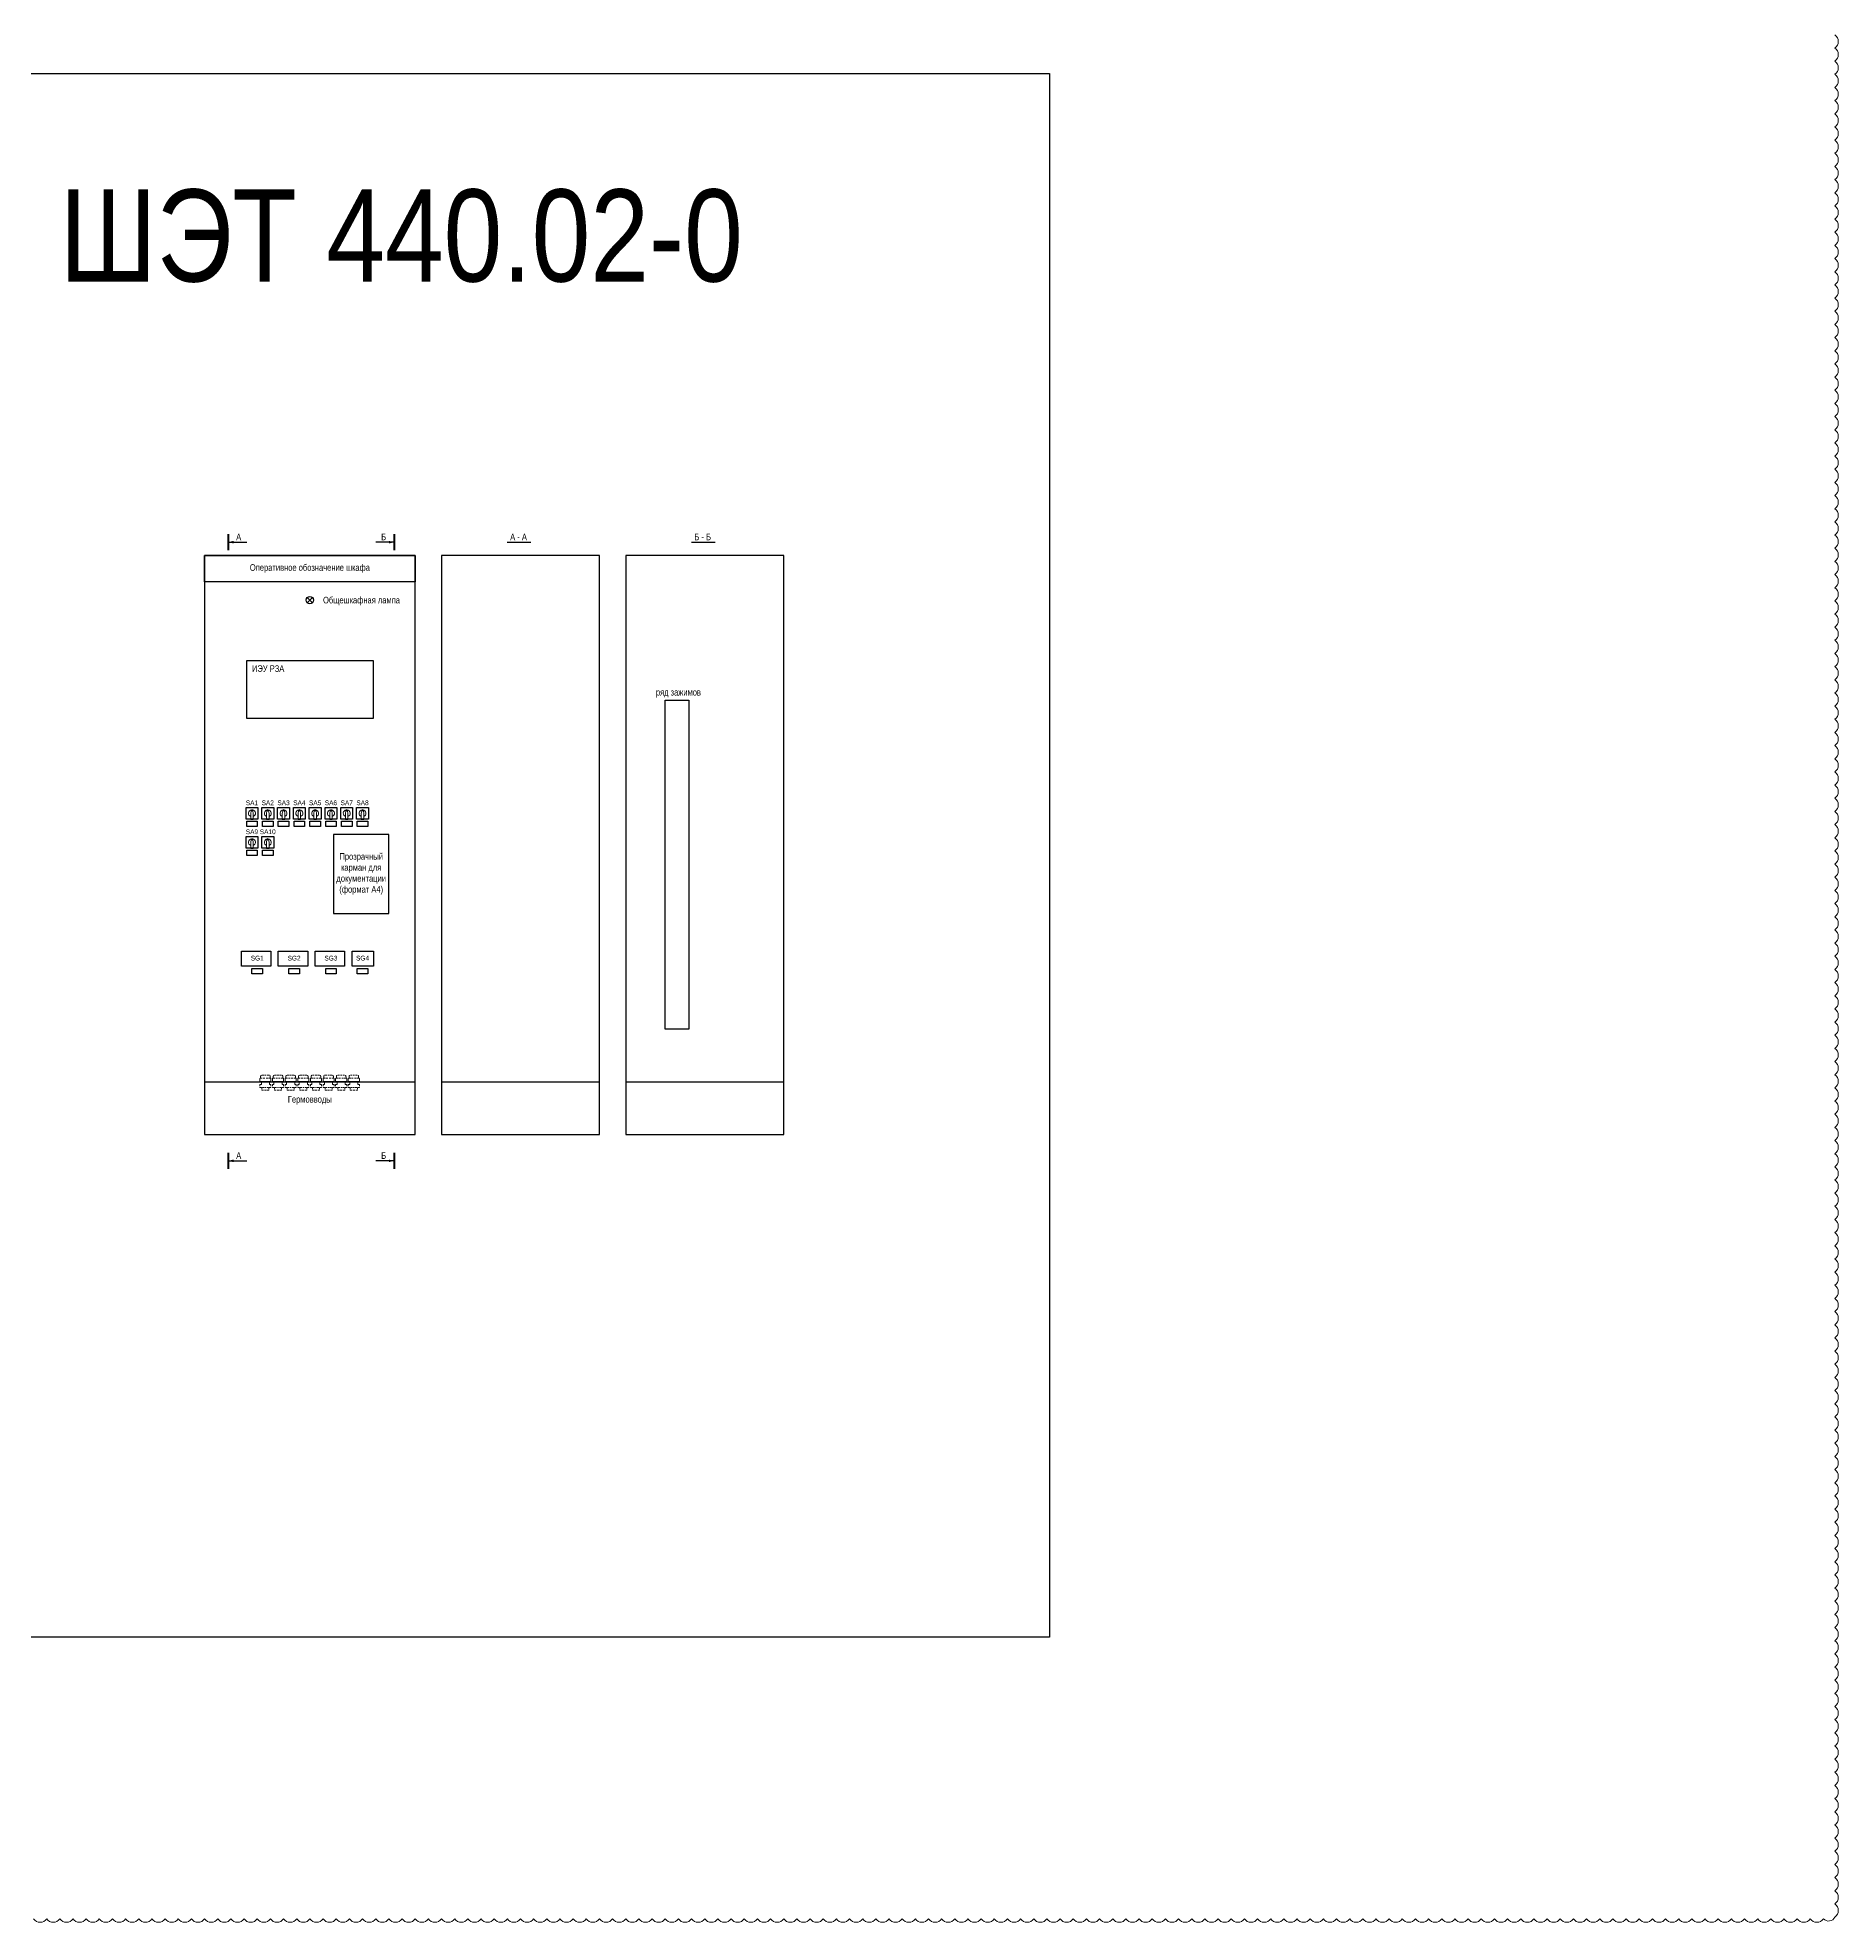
# Model space of a CAD drawing. Header units: millimetres. Extents: x 39198 to 51235, y 3901 to 12197.
# Drawn here: x 41991 to 42675, y 3901 to 4617 of the extents above; entities that cross this region are included whole.
import ezdxf
from ezdxf.enums import TextEntityAlignment as Align

# ---------------------------------------------------------------- set-up
doc = ezdxf.new("R2010")
doc.units = ezdxf.units.MM
doc.linetypes.add('Standard', pattern=[0])
doc.linetypes.add('штриховая2', pattern=[9.525, 6.35, -3.175])
doc.layers.add('Free_graphics', color=56, linetype='Continuous')
doc.layers.add('Непечатный', color=253, linetype='Continuous', lineweight=0, plot=False)
doc.layers.add('Основная', color=7, linetype='Continuous', lineweight=30)
doc.layers.add('Толстая', color=7, linetype='Continuous', lineweight=53)
doc.styles.add('Narrow', font='ARIALN.TTF')

# ---------------------------------------------------------------- blocks, each defined once
blk = doc.blocks.new('Переключатель')
at = {"ltscale": 0.35}
blk.add_line((-0.46875, -2.25), (0.46875, -2.25), dxfattribs=at)
blk.add_lwpolyline([(-2.25, 2.25), (2.25, 2.25), (2.25, -2.25), (-2.25, -2.25)], close=True, dxfattribs=at)
at = {"layer": 'Free_graphics', "color": 0, "linetype": 'Standard', "lineweight": 9}
for p, q in [((-0.46875, 0), (-0.328125, 0.9375)), ((-0.46875, -2.25), (-0.46875, 0)), ((-0.328125, 0.9375), (0, 1.5)), ((-0.328125, 0.9375), (0.328125, 0.9375)), ((0.328125, 0.9375), (0, 1.5)), ((0.46875, 0), (0.328125, 0.9375)), ((0.46875, -2.25), (0.46875, 0))]:
    blk.add_line(p, q, dxfattribs=at)
for radius, start, end in [(1.317188, 95, 249), (1.314375, 291, 85)]:
    blk.add_arc((0, 0), radius, start, end, dxfattribs=at)

msp = doc.modelspace()

# ---------------------------------------------------------------- linework, layer by layer
at = {"linetype": 'штриховая2', "lineweight": 13, "ltscale": 0.1}
for p, q in [((42074.99, 4221.25), (42074.99, 4220)), ((42074.99, 4220), (42074.99, 4221.25)), ((42074.99, 4218.94), (42074.99, 4217.89)), ((42074.99, 4218.94), (42075.56, 4218.94)), ((42074.99, 4217.89), (42077.1, 4217.89)), ((42075.28, 4221.92), (42075.28, 4221.44)), ((42075.28, 4221.44), (42077.1, 4221.44)), ((42075.56, 4218.94), (42075.56, 4220)), ((42075.76, 4217.89), (42075.76, 4216.83)), ((42075.76, 4216.83), (42077.1, 4216.83)), ((42075.85, 4222.59), (42077.1, 4222.59)), ((42078.35, 4222.59), (42077.1, 4222.59)), ((42078.92, 4221.44), (42077.1, 4221.44)), ((42079.21, 4217.89), (42077.1, 4217.89)), ((42078.44, 4216.83), (42077.1, 4216.83)), ((42078.44, 4217.89), (42078.44, 4216.83)), ((42078.64, 4218.94), (42078.64, 4220)), ((42079.21, 4218.94), (42078.64, 4218.94)), ((42078.92, 4221.92), (42078.92, 4221.44)), ((42079.21, 4221.25), (42079.21, 4220)), ((42079.21, 4220), (42079.21, 4221.25)), ((42079.21, 4218.94), (42079.21, 4217.89)), ((42079.79, 4218.94), (42079.79, 4217.89)), ((42079.79, 4218.94), (42080.36, 4218.94)), ((42079.79, 4217.89), (42081.9, 4217.89)), ((42080.08, 4221.92), (42080.08, 4221.44)), ((42080.08, 4221.44), (42081.9, 4221.44)), ((42080.36, 4218.94), (42080.36, 4220)), ((42080.56, 4217.89), (42080.56, 4216.83)), ((42080.56, 4216.83), (42081.9, 4216.83)), ((42080.65, 4222.59), (42081.9, 4222.59)), ((42083.15, 4222.59), (42081.9, 4222.59)), ((42083.72, 4221.44), (42081.9, 4221.44)), ((42084.01, 4217.89), (42081.9, 4217.89)), ((42083.24, 4216.83), (42081.9, 4216.83)), ((42083.24, 4217.89), (42083.24, 4216.83)), ((42083.44, 4218.94), (42083.44, 4220)), ((42084.01, 4218.94), (42083.44, 4218.94)), ((42083.72, 4221.92), (42083.72, 4221.44)), ((42084.01, 4221.25), (42084.01, 4220)), ((42084.01, 4220), (42084.01, 4221.25)), ((42084.01, 4218.94), (42084.01, 4217.89)), ((42084.59, 4221.25), (42084.59, 4220)), ((42084.59, 4220), (42084.59, 4221.25)), ((42084.59, 4218.94), (42084.59, 4217.89)), ((42084.59, 4218.94), (42085.16, 4218.94)), ((42084.59, 4217.89), (42086.7, 4217.89)), ((42084.88, 4221.92), (42084.88, 4221.44)), ((42084.88, 4221.44), (42086.7, 4221.44)), ((42085.16, 4218.94), (42085.16, 4220)), ((42085.36, 4217.89), (42085.36, 4216.83)), ((42085.36, 4216.83), (42086.7, 4216.83)), ((42085.45, 4222.59), (42086.7, 4222.59)), ((42087.95, 4222.59), (42086.7, 4222.59)), ((42088.52, 4221.44), (42086.7, 4221.44)), ((42088.81, 4217.89), (42086.7, 4217.89)), ((42088.04, 4216.83), (42086.7, 4216.83)), ((42088.04, 4217.89), (42088.04, 4216.83)), ((42088.24, 4218.94), (42088.24, 4220)), ((42088.81, 4218.94), (42088.24, 4218.94)), ((42088.52, 4221.92), (42088.52, 4221.44)), ((42088.81, 4221.25), (42088.81, 4220)), ((42088.81, 4220), (42088.81, 4221.25)), ((42088.81, 4218.94), (42088.81, 4217.89)), ((42089.39, 4221.25), (42089.39, 4220)), ((42089.39, 4220), (42089.39, 4221.25)), ((42089.39, 4218.94), (42089.39, 4217.89)), ((42089.39, 4218.94), (42089.96, 4218.94)), ((42089.39, 4217.89), (42091.5, 4217.89)), ((42089.68, 4221.92), (42089.68, 4221.44)), ((42089.68, 4221.44), (42091.5, 4221.44)), ((42089.96, 4218.94), (42089.96, 4220)), ((42090.16, 4217.89), (42090.16, 4216.83)), ((42090.16, 4216.83), (42091.5, 4216.83)), ((42090.25, 4222.59), (42091.5, 4222.59)), ((42092.75, 4222.59), (42091.5, 4222.59)), ((42093.32, 4221.44), (42091.5, 4221.44)), ((42093.61, 4217.89), (42091.5, 4217.89)), ((42092.84, 4216.83), (42091.5, 4216.83)), ((42092.84, 4217.89), (42092.84, 4216.83)), ((42093.04, 4218.94), (42093.04, 4220)), ((42093.61, 4218.94), (42093.04, 4218.94)), ((42093.32, 4221.92), (42093.32, 4221.44)), ((42093.61, 4221.25), (42093.61, 4220)), ((42093.61, 4220), (42093.61, 4221.25)), ((42093.61, 4218.94), (42093.61, 4217.89)), ((42094.19, 4221.25), (42094.19, 4220)), ((42094.19, 4220), (42094.19, 4221.25)), ((42094.19, 4221.25), (42094.19, 4220)), ((42094.19, 4220), (42094.19, 4221.25)), ((42094.19, 4218.94), (42094.19, 4217.89)), ((42094.19, 4218.94), (42094.76, 4218.94)), ((42094.19, 4218.94), (42094.19, 4217.89)), ((42094.19, 4217.89), (42096.3, 4217.89)), ((42094.48, 4221.92), (42094.48, 4221.44)), ((42094.48, 4221.44), (42096.3, 4221.44)), ((42094.76, 4218.94), (42094.76, 4220)), ((42094.96, 4217.89), (42094.96, 4216.83)), ((42094.96, 4216.83), (42096.3, 4216.83)), ((42095.05, 4222.59), (42096.3, 4222.59)), ((42097.55, 4222.59), (42096.3, 4222.59)), ((42098.12, 4221.44), (42096.3, 4221.44)), ((42098.41, 4217.89), (42096.3, 4217.89)), ((42097.64, 4216.83), (42096.3, 4216.83)), ((42097.64, 4217.89), (42097.64, 4216.83)), ((42097.84, 4218.94), (42097.84, 4220)), ((42098.41, 4218.94), (42097.84, 4218.94)), ((42098.12, 4221.92), (42098.12, 4221.44)), ((42098.41, 4221.25), (42098.41, 4220)), ((42098.41, 4220), (42098.41, 4221.25)), ((42098.41, 4218.94), (42098.41, 4217.89)), ((42098.99, 4221.25), (42098.99, 4220)), ((42098.99, 4220), (42098.99, 4221.25)), ((42098.99, 4218.94), (42098.99, 4217.89)), ((42098.99, 4218.94), (42099.56, 4218.94)), ((42098.99, 4217.89), (42101.1, 4217.89)), ((42099.28, 4221.92), (42099.28, 4221.44)), ((42099.28, 4221.44), (42101.1, 4221.44)), ((42099.56, 4218.94), (42099.56, 4220)), ((42099.76, 4217.89), (42099.76, 4216.83)), ((42099.76, 4216.83), (42101.1, 4216.83)), ((42099.85, 4222.59), (42101.1, 4222.59)), ((42102.35, 4222.59), (42101.1, 4222.59)), ((42102.92, 4221.44), (42101.1, 4221.44)), ((42103.21, 4217.89), (42101.1, 4217.89)), ((42102.44, 4216.83), (42101.1, 4216.83)), ((42102.44, 4217.89), (42102.44, 4216.83)), ((42102.64, 4218.94), (42102.64, 4220)), ((42103.21, 4218.94), (42102.64, 4218.94)), ((42102.92, 4221.92), (42102.92, 4221.44)), ((42103.21, 4221.25), (42103.21, 4220)), ((42103.21, 4220), (42103.21, 4221.25)), ((42103.21, 4218.94), (42103.21, 4217.89)), ((42103.79, 4221.25), (42103.79, 4220)), ((42103.79, 4220), (42103.79, 4221.25)), ((42103.79, 4218.94), (42103.79, 4217.89)), ((42103.79, 4218.94), (42104.36, 4218.94)), ((42103.79, 4217.89), (42105.9, 4217.89)), ((42104.08, 4221.92), (42104.08, 4221.44)), ((42104.08, 4221.44), (42105.9, 4221.44)), ((42104.36, 4218.94), (42104.36, 4220)), ((42104.56, 4217.89), (42104.56, 4216.83)), ((42104.56, 4216.83), (42105.9, 4216.83)), ((42104.65, 4222.59), (42105.9, 4222.59)), ((42107.15, 4222.59), (42105.9, 4222.59)), ((42107.72, 4221.44), (42105.9, 4221.44)), ((42108.01, 4217.89), (42105.9, 4217.89)), ((42107.24, 4216.83), (42105.9, 4216.83)), ((42107.24, 4217.89), (42107.24, 4216.83)), ((42107.44, 4218.94), (42107.44, 4220)), ((42108.01, 4218.94), (42107.44, 4218.94)), ((42107.72, 4221.92), (42107.72, 4221.44)), ((42108.01, 4221.25), (42108.01, 4220)), ((42108.01, 4220), (42108.01, 4221.25)), ((42108.01, 4218.94), (42108.01, 4217.89)), ((42108.59, 4221.25), (42108.59, 4220)), ((42108.59, 4220), (42108.59, 4221.25)), ((42108.59, 4218.94), (42108.59, 4217.89)), ((42108.59, 4218.94), (42109.16, 4218.94)), ((42108.59, 4217.89), (42110.7, 4217.89)), ((42108.88, 4221.92), (42108.88, 4221.44)), ((42108.88, 4221.44), (42110.7, 4221.44)), ((42109.16, 4218.94), (42109.16, 4220)), ((42109.36, 4217.89), (42109.36, 4216.83)), ((42109.36, 4216.83), (42110.7, 4216.83)), ((42109.45, 4222.59), (42110.7, 4222.59)), ((42111.95, 4222.59), (42110.7, 4222.59)), ((42112.52, 4221.44), (42110.7, 4221.44)), ((42112.81, 4217.89), (42110.7, 4217.89)), ((42112.04, 4216.83), (42110.7, 4216.83)), ((42112.04, 4217.89), (42112.04, 4216.83)), ((42112.24, 4218.94), (42112.24, 4220)), ((42112.81, 4218.94), (42112.24, 4218.94)), ((42112.52, 4221.92), (42112.52, 4221.44)), ((42112.81, 4221.25), (42112.81, 4220)), ((42112.81, 4220), (42112.81, 4221.25)), ((42112.81, 4218.94), (42112.81, 4217.89))]:
    msp.add_line(p, q, dxfattribs=at)
msp.add_lwpolyline([(42375, 4603), (42375, 4009), (41955, 4009), (41955, 4603)], close=True)
for points in [[(42074.99, 4221.25), (42075.02, 4221.3), (42075.09, 4221.36), (42075.14, 4221.4), (42075.19, 4221.42), (42075.25, 4221.43), (42075.28, 4221.44)], [(42075.28, 4221.92), (42075.29, 4222.1), (42075.32, 4222.23), (42075.38, 4222.36), (42075.47, 4222.47), (42075.58, 4222.54), (42075.72, 4222.59), (42075.95, 4222.59)], [(42078.92, 4221.92), (42078.91, 4222.1), (42078.88, 4222.23), (42078.82, 4222.36), (42078.74, 4222.47), (42078.63, 4222.54), (42078.48, 4222.59), (42078.25, 4222.59)], [(42079.21, 4221.25), (42079.18, 4221.3), (42079.11, 4221.36), (42079.06, 4221.4), (42079.01, 4221.42), (42078.95, 4221.43), (42078.92, 4221.44)], [(42079.79, 4221.25), (42079.82, 4221.3), (42079.89, 4221.36), (42079.94, 4221.4), (42079.99, 4221.42), (42080.05, 4221.43), (42080.08, 4221.44)], [(42080.08, 4221.92), (42080.09, 4222.1), (42080.12, 4222.23), (42080.18, 4222.36), (42080.27, 4222.47), (42080.38, 4222.54), (42080.52, 4222.59), (42080.75, 4222.59)], [(42083.72, 4221.92), (42083.71, 4222.1), (42083.68, 4222.23), (42083.62, 4222.36), (42083.54, 4222.47), (42083.43, 4222.54), (42083.28, 4222.59), (42083.05, 4222.59)], [(42084.01, 4221.25), (42083.98, 4221.3), (42083.91, 4221.36), (42083.86, 4221.4), (42083.81, 4221.42), (42083.75, 4221.43), (42083.72, 4221.44)], [(42084.59, 4221.25), (42084.62, 4221.3), (42084.69, 4221.36), (42084.74, 4221.4), (42084.79, 4221.42), (42084.85, 4221.43), (42084.88, 4221.44)], [(42084.88, 4221.92), (42084.89, 4222.1), (42084.92, 4222.23), (42084.98, 4222.36), (42085.07, 4222.47), (42085.18, 4222.54), (42085.32, 4222.59), (42085.55, 4222.59)], [(42088.52, 4221.92), (42088.51, 4222.1), (42088.48, 4222.23), (42088.42, 4222.36), (42088.34, 4222.47), (42088.23, 4222.54), (42088.08, 4222.59), (42087.85, 4222.59)], [(42088.81, 4221.25), (42088.78, 4221.3), (42088.71, 4221.36), (42088.66, 4221.4), (42088.61, 4221.42), (42088.55, 4221.43), (42088.52, 4221.44)], [(42089.39, 4221.25), (42089.42, 4221.3), (42089.49, 4221.36), (42089.54, 4221.4), (42089.59, 4221.42), (42089.65, 4221.43), (42089.68, 4221.44)], [(42089.68, 4221.92), (42089.69, 4222.1), (42089.72, 4222.23), (42089.78, 4222.36), (42089.87, 4222.47), (42089.98, 4222.54), (42090.12, 4222.59), (42090.35, 4222.59)], [(42093.32, 4221.92), (42093.31, 4222.1), (42093.28, 4222.23), (42093.22, 4222.36), (42093.14, 4222.47), (42093.03, 4222.54), (42092.88, 4222.59), (42092.65, 4222.59)], [(42093.61, 4221.25), (42093.58, 4221.3), (42093.51, 4221.36), (42093.46, 4221.4), (42093.41, 4221.42), (42093.35, 4221.43), (42093.32, 4221.44)], [(42094.19, 4221.25), (42094.22, 4221.3), (42094.29, 4221.36), (42094.34, 4221.4), (42094.39, 4221.42), (42094.45, 4221.43), (42094.48, 4221.44)], [(42094.48, 4221.92), (42094.49, 4222.1), (42094.52, 4222.23), (42094.58, 4222.36), (42094.67, 4222.47), (42094.78, 4222.54), (42094.92, 4222.59), (42095.15, 4222.59)], [(42098.12, 4221.92), (42098.11, 4222.1), (42098.08, 4222.23), (42098.02, 4222.36), (42097.94, 4222.47), (42097.83, 4222.54), (42097.68, 4222.59), (42097.45, 4222.59)], [(42098.41, 4221.25), (42098.38, 4221.3), (42098.31, 4221.36), (42098.26, 4221.4), (42098.21, 4221.42), (42098.15, 4221.43), (42098.12, 4221.44)], [(42098.99, 4221.25), (42099.02, 4221.3), (42099.09, 4221.36), (42099.14, 4221.4), (42099.19, 4221.42), (42099.25, 4221.43), (42099.28, 4221.44)], [(42099.28, 4221.92), (42099.29, 4222.1), (42099.32, 4222.23), (42099.38, 4222.36), (42099.47, 4222.47), (42099.58, 4222.54), (42099.72, 4222.59), (42099.95, 4222.59)], [(42102.92, 4221.92), (42102.91, 4222.1), (42102.88, 4222.23), (42102.82, 4222.36), (42102.74, 4222.47), (42102.63, 4222.54), (42102.48, 4222.59), (42102.25, 4222.59)], [(42103.21, 4221.25), (42103.18, 4221.3), (42103.11, 4221.36), (42103.06, 4221.4), (42103.01, 4221.42), (42102.95, 4221.43), (42102.92, 4221.44)], [(42103.79, 4221.25), (42103.82, 4221.3), (42103.89, 4221.36), (42103.94, 4221.4), (42103.99, 4221.42), (42104.05, 4221.43), (42104.08, 4221.44)], [(42104.08, 4221.92), (42104.09, 4222.1), (42104.12, 4222.23), (42104.18, 4222.36), (42104.27, 4222.47), (42104.38, 4222.54), (42104.52, 4222.59), (42104.75, 4222.59)], [(42107.72, 4221.92), (42107.71, 4222.1), (42107.68, 4222.23), (42107.62, 4222.36), (42107.54, 4222.47), (42107.43, 4222.54), (42107.28, 4222.59), (42107.05, 4222.59)], [(42108.01, 4221.25), (42107.98, 4221.3), (42107.91, 4221.36), (42107.86, 4221.4), (42107.81, 4221.42), (42107.75, 4221.43), (42107.72, 4221.44)], [(42108.59, 4221.25), (42108.62, 4221.3), (42108.69, 4221.36), (42108.74, 4221.4), (42108.79, 4221.42), (42108.85, 4221.43), (42108.88, 4221.44)], [(42108.88, 4221.92), (42108.89, 4222.1), (42108.92, 4222.23), (42108.98, 4222.36), (42109.07, 4222.47), (42109.18, 4222.54), (42109.32, 4222.59), (42109.55, 4222.59)], [(42112.52, 4221.92), (42112.51, 4222.1), (42112.48, 4222.23), (42112.42, 4222.36), (42112.34, 4222.47), (42112.23, 4222.54), (42112.08, 4222.59), (42111.85, 4222.59)], [(42112.81, 4221.25), (42112.78, 4221.3), (42112.71, 4221.36), (42112.66, 4221.4), (42112.61, 4221.42), (42112.55, 4221.43), (42112.52, 4221.44)]]:
    msp.add_spline(points, degree=3, dxfattribs=at)
at = {"layer": 'Непечатный', "color": 1}
msp.add_lwpolyline([(41989.01, 3902.05, 0.520567), (41994.01, 3902.05, 0.520567), (41999.01, 3902.05, 0.520567), (42004.01, 3902.05, 0.520567), (42009.01, 3902.05, 0.520567), (42014.01, 3902.05, 0.520567), (42019.01, 3902.05, 0.520567), (42024.01, 3902.05, 0.520567), (42029.01, 3902.05, 0.520567), (42034.01, 3902.05, 0.520567), (42039.01, 3902.05, 0.520567), (42044.01, 3902.05, 0.520567), (42049.01, 3902.05, 0.520567), (42054.01, 3902.05, 0.520567), (42059.01, 3902.05, 0.520567), (42064.01, 3902.05, 0.520567), (42069.01, 3902.05, 0.520567), (42074.01, 3902.05, 0.520567), (42079.01, 3902.05, 0.520567), (42084.01, 3902.05, 0.520567), (42089.01, 3902.05, 0.520567), (42094.01, 3902.05, 0.520567), (42099.01, 3902.05, 0.520567), (42104.01, 3902.05, 0.520567), (42109.01, 3902.05, 0.520567), (42114.01, 3902.05, 0.520567), (42119.01, 3902.05, 0.520567), (42124.01, 3902.05, 0.520567), (42129.01, 3902.05, 0.520567), (42134.01, 3902.05, 0.520567), (42139.01, 3902.05, 0.520567), (42144.01, 3902.05, 0.520567), (42149.01, 3902.05, 0.520567), (42154.01, 3902.05, 0.520567), (42159.01, 3902.05, 0.520567), (42164.01, 3902.05, 0.520567), (42169.01, 3902.05, 0.520567), (42174.01, 3902.05, 0.520567), (42179.01, 3902.05, 0.520567), (42184.01, 3902.05, 0.520567), (42189.01, 3902.05, 0.520567), (42194.01, 3902.05, 0.520567), (42199.01, 3902.05, 0.520567), (42204.01, 3902.05, 0.520567), (42209.01, 3902.05, 0.520567), (42214.01, 3902.05, 0.520567), (42219.01, 3902.05, 0.520567), (42224.01, 3902.05, 0.520567), (42229.01, 3902.05, 0.520567), (42234.01, 3902.05, 0.520567), (42239.01, 3902.05, 0.520567), (42244.01, 3902.05, 0.520567), (42249.01, 3902.05, 0.520567), (42254.01, 3902.05, 0.520567), (42259.01, 3902.05, 0.520567), (42264.01, 3902.05, 0.520567), (42269.01, 3902.05, 0.520567), (42274.01, 3902.05, 0.520567), (42279.01, 3902.05, 0.520567), (42284.01, 3902.05, 0.520567), (42289.01, 3902.05, 0.520567), (42294.01, 3902.05, 0.520567), (42299.01, 3902.05, 0.520567), (42304.01, 3902.05, 0.520567), (42309.01, 3902.05, 0.520567), (42314.01, 3902.05, 0.520567), (42319.01, 3902.05, 0.520567), (42324.01, 3902.05, 0.520567), (42329.01, 3902.05, 0.520567), (42334.01, 3902.05, 0.520567), (42339.01, 3902.05, 0.520567), (42344.01, 3902.05, 0.520567), (42349.01, 3902.05, 0.520567), (42354.01, 3902.05, 0.520567), (42359.01, 3902.05, 0.520567), (42364.01, 3902.05, 0.520567), (42369.01, 3902.05, 0.520567), (42374.01, 3902.05, 0.520567), (42379.01, 3902.05, 0.520567), (42384.01, 3902.05, 0.520567), (42389.01, 3902.05, 0.520567), (42394.01, 3902.05, 0.520567), (42399.01, 3902.05, 0.520567), (42404.01, 3902.05, 0.520567), (42409.01, 3902.05, 0.520567), (42414.01, 3902.05, 0.520567), (42419.01, 3902.05, 0.520567), (42424.01, 3902.05, 0.520567), (42429.01, 3902.05, 0.520567), (42434.01, 3902.05, 0.520567), (42439.01, 3902.05, 0.520567), (42444.01, 3902.05, 0.520567), (42449.01, 3902.05, 0.520567), (42454.01, 3902.05, 0.520567), (42459.01, 3902.05, 0.520567), (42464.01, 3902.05, 0.520567), (42469.01, 3902.05, 0.520567), (42474.01, 3902.05, 0.520567), (42479.01, 3902.05, 0.520567), (42484.01, 3902.05, 0.520567), (42489.01, 3902.05, 0.520567), (42494.01, 3902.05, 0.520567), (42499.01, 3902.05, 0.520567), (42504.01, 3902.05, 0.520567), (42509.01, 3902.05, 0.520567), (42514.01, 3902.05, 0.520567), (42519.01, 3902.05, 0.520567), (42524.01, 3902.05, 0.520567), (42529.01, 3902.05, 0.520567), (42534.01, 3902.05, 0.520567), (42539.01, 3902.05, 0.520567), (42544.01, 3902.05, 0.520567), (42549.01, 3902.05, 0.520567), (42554.01, 3902.05, 0.520567), (42559.01, 3902.05, 0.520567), (42564.01, 3902.05, 0.520567), (42569.01, 3902.05, 0.520567), (42574.01, 3902.05, 0.520567), (42579.01, 3902.05, 0.520567), (42584.01, 3902.05, 0.520567), (42589.01, 3902.05, 0.520567), (42594.01, 3902.05, 0.520567), (42599.01, 3902.05, 0.520567), (42604.01, 3902.05, 0.520567), (42609.01, 3902.05, 0.520567), (42614.01, 3902.05, 0.520567), (42619.01, 3902.05, 0.520567), (42624.01, 3902.05, 0.520567), (42629.01, 3902.05, 0.520567), (42634.01, 3902.05, 0.520567), (42639.01, 3902.05, 0.520567), (42644.01, 3902.05, 0.520567), (42649.01, 3902.05, 0.520567), (42654.01, 3902.05, 0.520567), (42659.01, 3902.05, 0.520567), (42664.01, 3902.05, 0.520567), (42669.01, 3902.05, 0.520567), (42673.34, 3902.72, 0.520567), (42673.34, 3907.72, 0.520567), (42673.34, 3912.72, 0.520567), (42673.34, 3917.72, 0.520567), (42673.34, 3922.72, 0.520567), (42673.34, 3927.72, 0.520567), (42673.34, 3932.72, 0.520567), (42673.34, 3937.72, 0.520567), (42673.34, 3942.72, 0.520567), (42673.34, 3947.72, 0.520567), (42673.34, 3952.72, 0.520567), (42673.34, 3957.72, 0.520567), (42673.34, 3962.72, 0.520567), (42673.34, 3967.72, 0.520567), (42673.34, 3972.72, 0.520567), (42673.34, 3977.72, 0.520567), (42673.34, 3982.72, 0.520567), (42673.34, 3987.72, 0.520567), (42673.34, 3992.72, 0.520567), (42673.34, 3997.72, 0.520567), (42673.34, 4002.72, 0.520567), (42673.34, 4007.72, 0.520567), (42673.34, 4012.72, 0.520567), (42673.34, 4017.72, 0.520567), (42673.34, 4022.72, 0.520567), (42673.34, 4027.72, 0.520567), (42673.34, 4032.72, 0.520567), (42673.34, 4037.72, 0.520567), (42673.34, 4042.72, 0.520567), (42673.34, 4047.72, 0.520567), (42673.34, 4052.72, 0.520567), (42673.34, 4057.72, 0.520567), (42673.34, 4062.72, 0.520567), (42673.34, 4067.72, 0.520567), (42673.34, 4072.72, 0.520567), (42673.34, 4077.72, 0.520567), (42673.34, 4082.72, 0.520567), (42673.34, 4087.72, 0.520567), (42673.34, 4092.72, 0.520567), (42673.34, 4097.72, 0.520567), (42673.34, 4102.72, 0.520567), (42673.34, 4107.72, 0.520567), (42673.34, 4112.72, 0.520567), (42673.34, 4117.72, 0.520567), (42673.34, 4122.72, 0.520567), (42673.34, 4127.72, 0.520567), (42673.34, 4132.72, 0.520567), (42673.34, 4137.72, 0.520567), (42673.34, 4142.72, 0.520567), (42673.34, 4147.72, 0.520567), (42673.34, 4152.72, 0.520567), (42673.34, 4157.72, 0.520567), (42673.34, 4162.72, 0.520567), (42673.34, 4167.72, 0.520567), (42673.34, 4172.72, 0.520567), (42673.34, 4177.72, 0.520567), (42673.34, 4182.72, 0.520567), (42673.34, 4187.72, 0.520567), (42673.34, 4192.72, 0.520567), (42673.34, 4197.72, 0.520567), (42673.34, 4202.72, 0.520567), (42673.34, 4207.72, 0.520567), (42673.34, 4212.72, 0.520567), (42673.34, 4217.72, 0.520567), (42673.34, 4222.72, 0.520567), (42673.34, 4227.72, 0.520567), (42673.34, 4232.72, 0.520567), (42673.34, 4237.72, 0.520567), (42673.34, 4242.72, 0.520567), (42673.34, 4247.72, 0.520567), (42673.34, 4252.72, 0.520567), (42673.34, 4257.72, 0.520567), (42673.34, 4262.72, 0.520567), (42673.34, 4267.72, 0.520567), (42673.34, 4272.72, 0.520567), (42673.34, 4277.72, 0.520567), (42673.34, 4282.72, 0.520567), (42673.34, 4287.72, 0.520567), (42673.34, 4292.72, 0.520567), (42673.34, 4297.72, 0.520567), (42673.34, 4302.72, 0.520567), (42673.34, 4307.72, 0.520567), (42673.34, 4312.72, 0.520567), (42673.34, 4317.72, 0.520567), (42673.34, 4322.72, 0.520567), (42673.34, 4327.72, 0.520567), (42673.34, 4332.72, 0.520567), (42673.34, 4337.72, 0.520567), (42673.34, 4342.72, 0.520567), (42673.34, 4347.72, 0.520567), (42673.34, 4352.72, 0.520567), (42673.34, 4357.72, 0.520567), (42673.34, 4362.72, 0.520567), (42673.34, 4367.72, 0.520567), (42673.34, 4372.72, 0.520567), (42673.34, 4377.72, 0.520567), (42673.34, 4382.72, 0.520567), (42673.34, 4387.72, 0.520567), (42673.34, 4392.72, 0.520567), (42673.34, 4397.72, 0.520567), (42673.34, 4402.72, 0.520567), (42673.34, 4407.72, 0.520567), (42673.34, 4412.72, 0.520567), (42673.34, 4417.72, 0.520567), (42673.34, 4422.72, 0.520567), (42673.34, 4427.72, 0.520567), (42673.34, 4432.72, 0.520567), (42673.34, 4437.72, 0.520567), (42673.34, 4442.72, 0.520567), (42673.34, 4447.72, 0.520567), (42673.34, 4452.72, 0.520567), (42673.34, 4457.72, 0.520567), (42673.34, 4462.72, 0.520567), (42673.34, 4467.72, 0.520567), (42673.34, 4472.72, 0.520567), (42673.34, 4477.72, 0.520567), (42673.34, 4482.72, 0.520567), (42673.34, 4487.72, 0.520567), (42673.34, 4492.72, 0.520567), (42673.34, 4497.72, 0.520567), (42673.34, 4502.72, 0.520567), (42673.34, 4507.72, 0.520567), (42673.34, 4512.72, 0.520567), (42673.34, 4517.72, 0.520567), (42673.34, 4522.72, 0.520567), (42673.34, 4527.72, 0.520567), (42673.34, 4532.72, 0.520567), (42673.34, 4537.72, 0.520567), (42673.34, 4542.72, 0.520567), (42673.34, 4547.72, 0.520567), (42673.34, 4552.72, 0.520567), (42673.34, 4557.72, 0.520567), (42673.34, 4562.72, 0.520567), (42673.34, 4567.72, 0.520567), (42673.34, 4572.72, 0.520567), (42673.34, 4577.72, 0.520567), (42673.34, 4582.72, 0.520567), (42673.34, 4587.72, 0.520567), (42673.34, 4592.72, 0.520567), (42673.34, 4597.72, 0.520567), (42673.34, 4602.72, 0.520567), (42673.34, 4607.72, 0.520567), (42673.34, 4612.72, 0.520567), (42673.34, 4617.72, 0.520567)], format="xyb", dxfattribs=at)
at = {"layer": 'Основная', "ltscale": 100}
msp.add_line((42054, 4220), (42134, 4220), dxfattribs=at)
at = {"layer": 'Основная', "linetype": 'штриховая2', "lineweight": 13, "ltscale": 1000}
for p, q in [((42074.99, 4220.19), (42077.1, 4220.19)), ((42074.99, 4220), (42077.1, 4220)), ((42075.56, 4220), (42074.99, 4220)), ((42079.21, 4220.19), (42077.1, 4220.19)), ((42079.21, 4220), (42077.1, 4220)), ((42078.64, 4220), (42079.21, 4220)), ((42079.79, 4221.25), (42079.79, 4220)), ((42079.79, 4220), (42079.79, 4221.25)), ((42079.79, 4220.19), (42081.9, 4220.19)), ((42079.79, 4220), (42081.9, 4220)), ((42080.36, 4220), (42079.79, 4220)), ((42084.01, 4220.19), (42081.9, 4220.19)), ((42084.01, 4220), (42081.9, 4220)), ((42083.44, 4220), (42084.01, 4220)), ((42084.59, 4220.19), (42086.7, 4220.19)), ((42084.59, 4220), (42086.7, 4220)), ((42085.16, 4220), (42084.59, 4220)), ((42088.81, 4220.19), (42086.7, 4220.19)), ((42088.81, 4220), (42086.7, 4220)), ((42088.24, 4220), (42088.81, 4220)), ((42089.39, 4220.19), (42091.5, 4220.19)), ((42089.39, 4220), (42091.5, 4220)), ((42089.96, 4220), (42089.39, 4220)), ((42093.61, 4220.19), (42091.5, 4220.19)), ((42093.61, 4220), (42091.5, 4220)), ((42093.04, 4220), (42093.61, 4220)), ((42094.19, 4220.19), (42096.3, 4220.19)), ((42094.19, 4220), (42096.3, 4220)), ((42094.76, 4220), (42094.19, 4220)), ((42098.41, 4220.19), (42096.3, 4220.19)), ((42098.41, 4220), (42096.3, 4220)), ((42097.84, 4220), (42098.41, 4220)), ((42098.99, 4220.19), (42101.1, 4220.19)), ((42098.99, 4220), (42101.1, 4220)), ((42099.56, 4220), (42098.99, 4220)), ((42103.21, 4220.19), (42101.1, 4220.19)), ((42103.21, 4220), (42101.1, 4220)), ((42102.64, 4220), (42103.21, 4220)), ((42103.79, 4220.19), (42105.9, 4220.19)), ((42103.79, 4220), (42105.9, 4220)), ((42104.36, 4220), (42103.79, 4220)), ((42108.01, 4220.19), (42105.9, 4220.19)), ((42108.01, 4220), (42105.9, 4220)), ((42107.44, 4220), (42108.01, 4220)), ((42108.59, 4220.19), (42110.7, 4220.19)), ((42108.59, 4220), (42110.7, 4220)), ((42109.16, 4220), (42108.59, 4220)), ((42112.81, 4220.19), (42110.7, 4220.19)), ((42112.81, 4220), (42110.7, 4220)), ((42112.24, 4220), (42112.81, 4220))]:
    msp.add_line(p, q, dxfattribs=at)
at = {"layer": 'Основная', "ltscale": 100}
for points in [[(42063, 4425, 0, 1, 0), (42065, 4425, 0, 0, 0)], [(42126, 4425, 0, 1, 0), (42124, 4425, 0, 0, 0)], [(42063, 4190, 0, 1, 0), (42065, 4190, 0, 0, 0)], [(42126, 4190, 0, 1, 0), (42124, 4190, 0, 0, 0)]]:
    msp.add_lwpolyline(points, format="xyseb", dxfattribs=at)
for points in [[(42063, 4425), (42070, 4425)], [(42126, 4425), (42119, 4425)], [(42169, 4425), (42178, 4425)], [(42239, 4425), (42248, 4425)], [(42093, 4404), (42095, 4402)], [(42093, 4402), (42095, 4404)], [(42144, 4220), (42204, 4220)], [(42214, 4220), (42274, 4220)], [(42063, 4190), (42070, 4190)], [(42126, 4190), (42119, 4190)]]:
    msp.add_lwpolyline(points, dxfattribs=at)
at = {"layer": 'Основная'}
for points in [[(42054, 4200), (42134, 4200), (42134, 4420), (42054, 4420)], [(42204, 4420), (42144, 4420), (42144, 4200), (42204, 4200)], [(42274, 4420), (42214, 4420), (42214, 4200), (42274, 4200)], [(42070, 4380), (42118, 4380), (42118, 4358), (42070, 4358)], [(42229, 4365), (42238, 4365), (42238, 4240), (42229, 4240)], [(42070, 4319), (42074, 4319), (42074, 4317), (42070, 4317)], [(42076, 4319), (42080, 4319), (42080, 4317), (42076, 4317)], [(42082, 4319), (42086, 4319), (42086, 4317), (42082, 4317)], [(42088, 4319), (42092, 4319), (42092, 4317), (42088, 4317)], [(42094, 4319), (42098, 4319), (42098, 4317), (42094, 4317)], [(42100, 4319), (42104, 4319), (42104, 4317), (42100, 4317)], [(42106, 4319), (42110, 4319), (42110, 4317), (42106, 4317)], [(42112, 4319), (42116, 4319), (42116, 4317), (42112, 4317)], [(42103, 4284), (42124, 4284), (42124, 4314), (42103, 4314)], [(42070, 4308), (42074, 4308), (42074, 4306), (42070, 4306)], [(42076, 4308), (42080, 4308), (42080, 4306), (42076, 4306)], [(42072, 4263), (42076, 4263), (42076, 4261), (42072, 4261)], [(42086, 4263), (42090, 4263), (42090, 4261), (42086, 4261)], [(42100, 4263), (42104, 4263), (42104, 4261), (42100, 4261)], [(42112, 4263), (42116, 4263), (42116, 4261), (42112, 4261)]]:
    msp.add_lwpolyline(points, close=True, dxfattribs=at)
at = {"layer": 'Основная', "ltscale": 100}
msp.add_lwpolyline([(42054, 4420), (42134, 4420), (42134, 4410), (42054, 4410)], close=True, dxfattribs=at)
at = {"layer": 'Основная', "ltscale": 0.35}
for points in [[(42068, 4269.6), (42079.2, 4269.6), (42079.2, 4264), (42068, 4264)], [(42082, 4269.6), (42093.2, 4269.6), (42093.2, 4264), (42082, 4264)], [(42096, 4269.6), (42107.2, 4269.6), (42107.2, 4264), (42096, 4264)], [(42110, 4269.6), (42118.2, 4269.6), (42118.2, 4264), (42110, 4264)]]:
    msp.add_lwpolyline(points, close=True, dxfattribs=at)
msp.add_circle((42094, 4403), 1.41, dxfattribs=at)
at = {"layer": 'Толстая', "ltscale": 100}
for points in [[(42063, 4428), (42063, 4422)], [(42126, 4428), (42126, 4422)], [(42063, 4193), (42063, 4187)], [(42126, 4193), (42126, 4187)]]:
    msp.add_lwpolyline(points, dxfattribs=at)

# ---------------------------------------------------------------- block references
at = {"layer": 'Основная', "ltscale": 0.35}
for p in [(42072, 4322), (42078, 4322), (42084, 4322), (42090, 4322), (42096, 4322), (42102, 4322), (42108, 4322), (42114, 4322), (42072, 4311), (42078, 4311)]:
    msp.add_blockref('Переключатель', p, dxfattribs=at)

# ---------------------------------------------------------------- texts
at = {"style": 'Narrow'}
msp.add_text('ШЭТ 440.02-0', height=35, dxfattribs=at).set_placement((41999, 4524))
at = {"layer": 'Основная', "style": 'Narrow'}
for s, p in [('А', (42066, 4427)), ('Б', (42121.09, 4427)), ('А - А', (42170.09, 4427)), ('Б - Б', (42240.09, 4427)), ('Общешкафная лампа', (42099, 4403)), ('ИЭУ РЗА', (42072, 4377)), ('ИЭУ РЗА', (42072, 4377)), ('А', (42066, 4192)), ('Б', (42121.09, 4192))]:
    msp.add_text(s, height=2.5, dxfattribs=at).set_placement(p, align=Align.MIDDLE_LEFT)
for s, height, p in [('ряд зажимов', 2.5, (42234, 4368)), ('SG1', 1.8, (42074, 4267)), ('SG2', 1.8, (42088, 4267)), ('SG3', 1.8, (42102, 4267)), ('SG4', 1.8, (42114, 4267))]:
    msp.add_text(s, height=height, dxfattribs=at).set_placement(p, align=Align.MIDDLE_CENTER)
at = {"layer": 'Основная', "color": 0, "style": 'Narrow'}
for s, p in [('SA1', (42072, 4326)), ('SA2', (42078, 4326)), ('SA3', (42084, 4326)), ('SA4', (42090, 4326)), ('SA5', (42096, 4326)), ('SA6', (42102, 4326)), ('SA7', (42108, 4326)), ('SA8', (42114, 4326)), ('SA9', (42072, 4315)), ('SA10', (42078, 4315))]:
    msp.add_text(s, height=1.8, dxfattribs=at).set_placement(p, align=Align.MIDDLE_CENTER)
at = {"layer": 'Основная', "char_height": 2.5, "attachment_point": 5, "style": 'Narrow'}
for s, insert, width in [('Оперативное обозначение шкафа', (42094, 4415), 80), ('Прозрачный карман для документации (формат А4)', (42113.5, 4299), 21), ('Гермовводы ', (42094, 4213), 58)]:
    msp.add_mtext(s, dxfattribs=dict(at, insert=insert, width=width))

doc.saveas('drawing.dxf')
